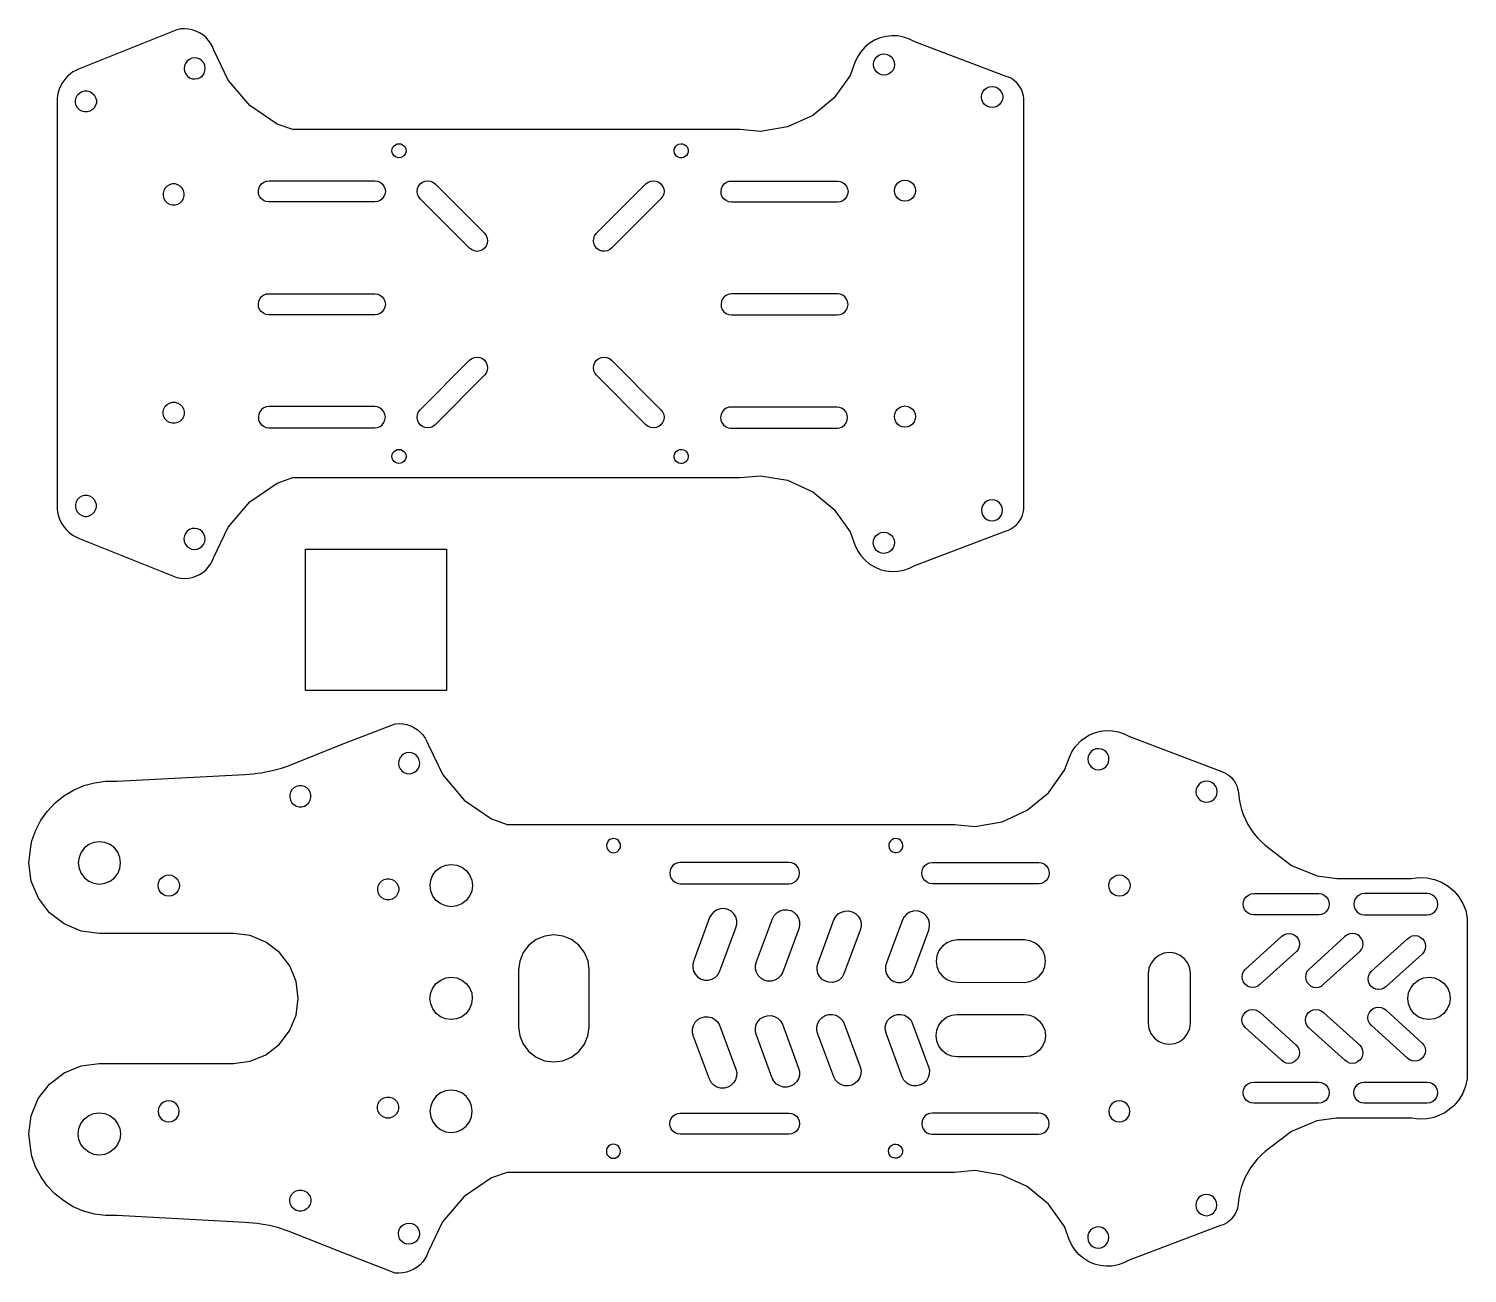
# Model space of a CAD drawing. Extents: x 2 to 206, y 114 to 291.
import ezdxf

# ---------------------------------------------------------------- set-up
doc = ezdxf.new("R2010")
doc.units = 0
doc.layers.add('Layer_1', color=7, linetype='CONTINUOUS')

msp = doc.modelspace()

# ---------------------------------------------------------------- linework, layer by layer
at = {"layer": 'Layer_1', "color": 7}
for points in [[(6.728598, 221.318279), (6.922784, 220.829046), (7.168684, 220.363662), (7.463421, 219.927572), (7.803544, 219.525857), (8.185073, 219.16323), (8.603541, 218.843952), (9.054052, 218.571777), (9.531332, 218.349837), (23.454914, 212.77005), (23.995653, 212.67099), (24.544521, 212.640115), (25.092964, 212.677848), (25.632425, 212.783653), (26.154495, 212.955865), (26.651039, 213.191774), (27.114311, 213.487741), (27.53709, 213.839107), (27.912784, 214.240456), (28.235537, 214.685464), (28.500321, 215.167245), (28.702999, 215.678237), (30.730026, 219.917497), (33.785183, 223.487664), (37.660264, 226.145436), (39.875728, 226.927586), (103.277594, 226.927586), (106.153356, 227.201483), (110.014769, 226.551215), (113.5763, 224.923667), (116.595243, 222.429811), (118.865859, 219.239543), (119.549624, 217.404929), (119.907039, 216.626475), (120.374839, 215.908925), (120.942899, 215.267801), (121.598913, 214.717016), (122.328666, 214.268452), (123.116354, 213.931902), (123.944913, 213.714591), (124.796392, 213.62126), (125.652358, 213.653941), (126.494246, 213.811873), (127.303838, 214.091696), (128.063583, 214.487315), (141.008887, 219.384238), (141.341238, 219.505593), (141.659887, 219.659348), (141.961723, 219.84395), (142.24372, 220.05762), (142.503133, 220.298243), (142.737372, 220.563391), (142.944144, 220.850495), (143.121388, 221.156706), (143.267357, 221.479004), (143.380621, 221.814199), (143.460058, 222.15899), (143.504875, 222.509934), (143.504875, 280.651956), (143.460058, 281.002916), (143.380621, 281.347696), (143.267357, 281.682886), (143.121388, 282.005183), (142.944144, 282.311397), (142.737372, 282.598505), (142.503133, 282.863672), (142.24372, 283.104272), (141.961723, 283.317943), (141.659887, 283.502559), (141.341238, 283.656305), (141.008887, 283.777666), (128.063583, 288.674594), (127.303838, 289.070207), (126.494246, 289.350025), (125.652358, 289.507976), (124.796392, 289.540638), (123.944913, 289.447307), (123.116354, 289.230005), (122.328666, 288.893435), (121.598913, 288.444896), (120.942899, 287.8941), (120.374839, 287.25297), (119.907042, 286.535412), (119.549627, 285.756961), (118.865859, 283.922344), (116.595243, 280.732096), (113.5763, 278.238231), (110.014769, 276.610698), (106.153356, 275.960418), (103.277594, 276.234323), (39.875728, 276.234323), (37.660264, 277.01646), (33.785183, 279.674242), (30.730026, 283.24441), (28.702999, 287.483661), (28.500321, 287.99467), (28.235537, 288.476443), (27.912784, 288.921459), (27.53709, 289.322788), (27.114311, 289.674166), (26.651039, 289.970127), (26.154495, 290.206042), (25.632425, 290.378245), (25.092964, 290.484042), (24.544523, 290.521792), (23.995655, 290.4909), (23.454914, 290.391849), (9.531332, 284.812075), (9.120205, 284.624584), (8.728368, 284.399545), (8.359241, 284.138919), (8.016044, 283.84499), (7.701774, 283.520319), (7.419171, 283.167736), (7.170704, 282.790317), (6.958539, 282.391359), (6.784529, 281.974353), (6.650191, 281.542917), (6.556699, 281.100833), (6.504869, 280.651956), (6.504867, 223.396309), (6.475873, 222.870755), (6.503824, 222.345144), (6.588396, 221.825629), (6.728598, 221.318279)], [(24.950904, 283.818356), (25.267835, 283.588384), (25.633491, 283.448278), (26.022949, 283.407573), (26.409669, 283.469066), (26.767297, 283.628553), (27.071464, 283.875156), (27.301437, 284.192089), (27.441547, 284.557744), (27.482246, 284.947202), (27.420757, 285.333929), (27.261272, 285.691555), (27.014661, 285.995717), (26.697731, 286.225697), (26.332077, 286.365804), (25.942617, 286.4065), (25.555896, 286.345012), (25.198268, 286.185529), (24.894102, 285.938917), (24.664129, 285.621985), (24.524019, 285.256329), (24.483322, 284.866871), (24.544809, 284.480153), (24.704294, 284.122527), (24.950904, 283.818356)], [(124.960662, 284.671246), (124.714246, 284.366917), (124.397468, 284.136739), (124.031906, 283.996387), (123.64247, 283.955443), (123.255713, 284.016682), (122.897979, 284.175931), (122.59365, 284.422345), (122.36347, 284.739126), (122.223126, 285.104688), (122.182173, 285.494121), (122.243415, 285.880878), (122.402662, 286.238615), (122.649076, 286.542943), (122.965865, 286.773121), (123.331427, 286.913464), (123.720854, 286.954418), (124.107617, 286.893178), (124.465345, 286.733929), (124.769674, 286.487515), (124.999854, 286.170726), (125.140204, 285.805164), (125.181151, 285.415737), (125.119909, 285.028974), (124.960662, 284.671246)], [(10.361431, 278.743321), (9.983018, 278.844015), (9.64356, 279.039214), (9.36619, 279.315611), (9.169809, 279.654384), (9.067801, 280.032444), (9.067124, 280.424024), (9.167808, 280.802433), (9.363005, 281.141896), (9.63941, 281.419264), (9.978184, 281.615643), (10.356244, 281.717655), (10.747821, 281.718276), (11.126233, 281.617648), (11.465691, 281.422452), (11.743062, 281.146046), (11.939442, 280.807271), (12.041454, 280.42921), (12.042131, 280.037638), (11.941443, 279.659221), (11.746246, 279.319767), (11.469842, 279.042393), (11.131067, 278.846011), (10.753009, 278.743946), (10.361431, 278.743321)], [(140.455023, 280.469115), (140.305242, 280.107518), (140.066976, 279.797003), (139.756461, 279.558745), (139.394873, 279.408964), (139.006826, 279.357876), (138.618781, 279.408964), (138.257178, 279.558745), (137.946661, 279.797003), (137.708394, 280.107518), (137.558616, 280.469115), (137.507528, 280.857159), (137.558616, 281.245206), (137.708394, 281.606809), (137.946661, 281.917318), (138.257178, 282.155584), (138.618781, 282.305363), (139.006826, 282.35645), (139.394873, 282.305363), (139.756461, 282.155584), (140.066976, 281.917318), (140.305242, 281.606809), (140.455023, 281.245206), (140.506109, 280.857159), (140.455023, 280.469115)], [(54.071636, 272.734326), (53.971735, 272.975505), (53.937662, 273.234325), (53.971735, 273.493143), (54.071636, 273.734327), (54.230555, 273.94143), (54.437661, 274.10035), (54.678842, 274.200248), (54.937663, 274.234326), (55.196483, 274.200248), (55.437662, 274.10035), (55.644765, 273.94143), (55.803687, 273.734327), (55.903585, 273.493143), (55.937664, 273.234325), (55.903585, 272.975505), (55.803687, 272.734326), (55.644765, 272.527218), (55.437662, 272.368298), (55.196483, 272.2684), (54.937663, 272.234325), (54.678842, 272.2684), (54.437661, 272.368298), (54.230555, 272.527218), (54.071636, 272.734326)], [(94.037596, 273.670083), (94.181052, 273.888189), (94.376059, 274.061734), (94.60935, 274.178896), (94.865004, 274.231682), (95.125616, 274.216502), (95.373419, 274.134391), (95.591528, 273.99094), (95.765075, 273.795924), (95.882231, 273.562639), (95.935018, 273.306984), (95.919835, 273.046371), (95.837725, 272.798568), (95.694271, 272.580461), (95.499256, 272.406917), (95.265971, 272.289761), (95.010311, 272.236968), (94.749705, 272.252151), (94.501902, 272.334262), (94.283792, 272.477711), (94.110248, 272.672728), (93.993092, 272.906012), (93.940303, 273.161675), (93.955486, 273.422282), (94.037596, 273.670083)], [(22.79997, 268.532995), (22.421911, 268.430989), (22.083137, 268.234607), (21.806733, 267.957236), (21.611536, 267.617777), (21.510847, 267.239362), (21.511525, 266.847784), (21.613536, 266.469731), (21.809917, 266.130957), (22.087287, 265.854551), (22.426746, 265.659352), (22.805158, 265.558666), (23.196735, 265.559231), (23.574794, 265.661299), (23.91357, 265.857681), (24.189973, 266.135052), (24.385171, 266.474509), (24.485856, 266.852921), (24.485179, 267.244498), (24.38317, 267.622558), (24.18679, 267.961329), (23.909418, 268.237734), (23.56996, 268.43293), (23.191548, 268.53356), (22.79997, 268.532995)], [(51.893095, 268.93811), (52.254867, 268.788259), (52.565526, 268.549883), (52.803905, 268.239222), (52.953756, 267.877452), (53.004867, 267.489222), (52.953756, 267.100991), (52.803905, 266.739222), (52.565526, 266.42856), (52.254867, 266.190184), (51.893095, 266.040335), (51.504867, 265.98929), (36.469597, 265.989572), (36.082678, 266.049798), (35.72453, 266.208113), (35.419563, 266.453729), (35.188553, 266.769911), (35.047253, 267.135103), (35.005284, 267.524426), (35.06551, 267.911347), (35.223825, 268.269496), (35.469443, 268.574465), (35.78562, 268.805471), (36.150815, 268.946774), (36.540135, 268.988741), (51.504867, 268.98908), (51.893095, 268.93811)], [(59.393097, 268.93811), (59.754866, 268.788259), (60.065528, 268.549883), (67.065528, 261.54988), (67.303904, 261.239219), (67.453756, 260.877446), (67.504866, 260.489219), (67.453756, 260.100988), (67.303904, 259.739219), (67.065528, 259.428557), (66.754866, 259.190181), (66.393094, 259.040332), (66.004866, 258.989219), (65.616641, 259.040332), (65.254866, 259.190181), (64.944207, 259.428557), (57.944207, 266.42856), (57.705828, 266.739222), (57.555979, 267.100991), (57.504866, 267.489222), (57.555979, 267.877452), (57.705828, 268.239222), (57.944207, 268.549883), (58.254866, 268.788259), (58.616641, 268.93811), (59.004866, 268.989221), (59.393097, 268.93811)], [(82.537955, 260.802539), (82.669036, 261.171528), (82.891142, 261.494017), (89.944205, 268.549883), (90.254867, 268.788259), (90.616636, 268.93811), (91.004867, 268.989221), (91.393095, 268.93811), (91.754867, 268.788259), (92.065526, 268.549883), (92.303908, 268.239222), (92.453756, 267.877452), (92.504867, 267.489222), (92.453756, 267.100991), (92.303908, 266.739222), (92.065526, 266.42856), (85.118589, 259.48442), (84.820577, 259.230406), (84.466978, 259.062173), (84.081885, 258.991197), (83.691549, 259.022307), (83.322561, 259.153385), (83.000068, 259.375494), (82.746054, 259.673506), (82.577827, 260.027105), (82.506848, 260.4122), (82.537955, 260.802539)], [(102.043899, 265.954373), (101.656981, 266.014605), (101.298835, 266.172917), (100.993866, 266.418535), (100.762853, 266.734715), (100.62155, 267.099907), (100.57958, 267.489222), (100.639807, 267.876148), (100.798125, 268.2343), (101.043746, 268.539269), (101.359922, 268.770276), (101.725118, 268.911578), (102.11444, 268.953551), (117.079169, 268.953889), (117.467397, 268.902845), (117.829169, 268.75299), (118.139831, 268.514614), (118.37821, 268.203952), (118.528059, 267.842183), (118.579169, 267.453947), (118.528059, 267.065716), (118.37821, 266.703941), (118.139831, 266.393285), (117.829169, 266.154903), (117.467397, 266.005055), (117.079169, 265.954009), (102.043899, 265.954373)], [(127.947905, 266.830952), (127.709532, 266.520291), (127.39887, 266.281915), (127.037101, 266.132063), (126.64887, 266.080953), (126.260643, 266.132063), (125.89887, 266.281915), (125.588209, 266.520291), (125.34983, 266.830952), (125.199981, 267.192725), (125.148871, 267.580952), (125.199981, 267.969183), (125.34983, 268.330952), (125.588209, 268.641614), (125.89887, 268.879989), (126.260643, 269.029838), (126.64887, 269.080951), (127.037101, 269.029838), (127.39887, 268.879989), (127.709532, 268.641614), (127.947905, 268.330952), (128.097754, 267.969183), (128.14887, 267.580952), (128.097754, 267.192725), (127.947905, 266.830952)], [(51.893095, 252.938112), (52.254867, 252.78826), (52.565526, 252.549881), (52.803905, 252.239223), (52.953756, 251.87745), (53.004867, 251.489223), (52.953756, 251.100992), (52.803905, 250.73922), (52.565526, 250.428561), (52.254867, 250.190185), (51.893095, 250.040333), (51.504867, 249.989291), (36.469597, 249.989573), (36.082678, 250.049799), (35.72453, 250.208112), (35.419563, 250.45373), (35.188553, 250.769912), (35.047253, 251.135101), (35.005284, 251.524427), (35.06551, 251.911348), (35.223825, 252.269494), (35.469443, 252.574463), (35.78562, 252.80547), (36.150815, 252.946776), (36.540135, 252.98874), (51.504867, 252.989022), (51.893095, 252.938112)], [(117.467397, 250.025096), (117.829169, 250.17495), (118.139831, 250.413332), (118.37821, 250.723988), (118.528059, 251.085761), (118.579169, 251.47398), (118.528059, 251.862216), (118.37821, 252.223983), (118.139831, 252.534644), (117.829169, 252.77302), (117.467397, 252.922872), (117.079169, 252.973915), (102.11444, 252.973632), (101.725118, 252.931663), (101.359922, 252.79036), (101.043746, 252.559358), (100.798125, 252.254392), (100.639807, 251.896241), (100.57958, 251.509317), (100.62155, 251.119991), (100.762853, 250.754799), (100.993866, 250.438619), (101.298835, 250.193001), (101.656981, 250.034689), (102.043899, 249.974463), (117.079169, 249.97418), (117.467397, 250.025096)], [(67.453756, 242.100993), (67.303904, 241.739221), (67.065528, 241.428562), (60.065528, 234.428212), (59.754866, 234.189833), (59.393097, 234.039984), (59.004866, 233.988871), (58.616641, 234.039984), (58.254866, 234.189833), (57.944207, 234.428212), (57.705828, 234.738871), (57.555979, 235.100643), (57.504866, 235.488871), (57.555979, 235.877099), (57.705828, 236.238871), (57.944207, 236.549532), (64.944207, 243.549883), (65.254866, 243.788259), (65.616641, 243.93811), (66.004866, 243.989221), (66.393094, 243.93811), (66.754866, 243.788259), (67.065528, 243.549883), (67.303904, 243.239221), (67.453756, 242.877451), (67.504866, 242.489221), (67.453756, 242.100993)], [(83.254867, 243.788259), (83.616636, 243.93811), (84.004867, 243.989221), (84.393095, 243.93811), (84.754867, 243.788259), (85.065529, 243.549883), (92.065526, 236.549532), (92.303908, 236.238871), (92.453756, 235.877099), (92.504867, 235.488871), (92.453756, 235.100643), (92.303908, 234.738871), (92.065526, 234.428212), (91.754867, 234.189833), (91.393095, 234.039984), (91.004867, 233.988871), (90.616636, 234.039984), (90.254867, 234.189833), (89.944205, 234.428212), (82.944205, 241.428562), (82.705832, 241.739221), (82.555975, 242.100993), (82.504867, 242.489221), (82.555975, 242.877451), (82.705832, 243.239221), (82.944205, 243.549883), (83.254867, 243.788259)], [(23.574796, 237.500551), (23.913572, 237.304169), (24.189975, 237.026796), (24.385173, 236.687342), (24.48586, 236.308927), (24.485183, 235.917349), (24.383171, 235.539293), (24.18679, 235.200516), (23.90942, 234.924113), (23.569961, 234.728914), (23.191549, 234.628288), (22.799971, 234.628852), (22.421913, 234.730861), (22.083138, 234.92724), (21.806734, 235.204611), (21.611537, 235.544071), (21.510849, 235.922483), (21.511526, 236.31406), (21.61354, 236.692114), (21.809921, 237.030888), (22.087291, 237.307296), (22.42675, 237.502492), (22.805162, 237.603181), (23.19674, 237.602616), (23.574796, 237.500551)], [(51.893095, 234.039984), (52.254867, 234.189833), (52.565526, 234.428212), (52.803905, 234.738871), (52.953756, 235.100643), (53.004867, 235.488871), (52.953756, 235.877099), (52.803905, 236.238871), (52.565526, 236.549532), (52.254867, 236.787911), (51.893095, 236.93776), (51.504867, 236.988806), (36.540135, 236.988523), (36.150815, 236.946554), (35.78562, 236.805254), (35.469443, 236.574247), (35.223825, 236.269277), (35.06551, 235.911129), (35.005284, 235.524208), (35.047253, 235.134888), (35.188553, 234.76969), (35.419563, 234.45351), (35.72453, 234.207895), (36.082678, 234.04958), (36.469597, 233.989354), (51.504867, 233.989071), (51.893095, 234.039984)], [(117.407171, 233.987076), (117.768943, 234.136928), (118.079605, 234.375307), (118.317984, 234.685966), (118.467832, 235.047738), (118.518943, 235.435965), (118.467832, 235.824196), (118.317984, 236.185965), (118.079605, 236.496627), (117.768943, 236.735003), (117.407171, 236.884855), (117.018943, 236.9359), (102.054214, 236.935618), (101.664891, 236.893649), (101.299696, 236.752346), (100.983519, 236.521338), (100.737899, 236.216369), (100.57958, 235.858221), (100.519363, 235.471302), (100.561323, 235.08198), (100.702626, 234.716784), (100.933637, 234.400605), (101.238609, 234.154987), (101.596754, 233.996672), (101.983673, 233.936448), (117.018943, 233.936166), (117.407171, 233.987076)], [(128.14887, 235.580954), (128.097754, 235.192724), (127.947905, 234.830954), (127.709532, 234.520295), (127.39887, 234.281916), (127.037101, 234.132065), (126.64887, 234.080954), (126.260643, 234.132065), (125.89887, 234.281916), (125.588209, 234.520295), (125.34983, 234.830954), (125.199981, 235.192724), (125.148871, 235.580954), (125.199981, 235.969182), (125.34983, 236.330954), (125.588209, 236.641613), (125.89887, 236.879992), (126.260643, 237.029841), (126.64887, 237.080954), (127.037101, 237.029841), (127.39887, 236.879992), (127.709532, 236.641613), (127.947905, 236.330954), (128.097754, 235.969182), (128.14887, 235.580954)], [(54.678842, 228.961655), (54.437661, 229.061556), (54.230555, 229.220473), (54.071636, 229.427581), (53.971735, 229.668763), (53.937662, 229.92758), (53.971735, 230.186401), (54.071636, 230.427582), (54.230555, 230.634688), (54.437661, 230.793607), (54.678842, 230.893506), (54.937663, 230.927581), (55.196483, 230.893506), (55.437662, 230.793607), (55.644765, 230.634688), (55.803687, 230.427582), (55.903585, 230.186401), (55.937664, 229.92758), (55.903585, 229.668763), (55.803687, 229.427581), (55.644765, 229.220473), (55.437662, 229.061556), (55.196483, 228.961655), (54.937663, 228.927582), (54.678842, 228.961655)], [(93.940305, 230.000236), (93.993095, 230.255895), (94.110251, 230.489183), (94.283795, 230.684196), (94.501905, 230.827646), (94.749707, 230.909759), (95.010314, 230.924942), (95.265974, 230.872153), (95.499259, 230.754994), (95.694274, 230.58145), (95.837728, 230.36334), (95.919838, 230.11554), (95.935021, 229.854931), (95.882234, 229.599271), (95.765078, 229.365983), (95.591531, 229.170971), (95.373421, 229.02752), (95.125619, 228.94541), (94.865007, 228.930227), (94.609353, 228.983016), (94.376062, 229.100175), (94.181055, 229.273719), (94.037599, 229.491826), (93.955486, 229.739629), (93.940305, 230.000236)], [(11.12623, 221.544257), (11.465688, 221.739442), (11.743059, 222.01585), (11.939439, 222.35463), (12.04145, 222.732694), (12.042127, 223.124278), (11.941439, 223.502681), (11.746242, 223.842138), (11.469839, 224.119506), (11.131063, 224.315933), (10.753004, 224.418295), (10.361427, 224.418577), (9.983014, 224.317937), (9.643556, 224.122752), (9.366186, 223.846287), (9.169805, 223.507451), (9.067794, 223.129414), (9.067117, 222.737887), (9.167805, 222.359456), (9.363002, 222.019942), (9.639406, 221.742574), (9.978181, 221.546204), (10.356241, 221.444209), (10.747819, 221.443927), (11.12623, 221.544257)], [(137.539617, 221.904626), (137.689398, 221.543015), (137.927664, 221.232514), (138.238179, 220.994262), (138.599782, 220.844458), (138.987829, 220.793376), (139.375859, 220.844458), (139.737462, 220.994262), (140.04798, 221.232514), (140.286246, 221.543015), (140.436027, 221.904626), (140.487112, 222.292682), (140.436027, 222.680709), (140.286246, 223.04232), (140.04798, 223.352821), (139.737462, 223.591102), (139.375859, 223.740877), (138.987829, 223.791959), (138.599782, 223.740877), (138.238179, 223.591102), (137.927664, 223.352821), (137.689398, 223.04232), (137.539617, 222.680709), (137.488532, 222.292682), (137.539617, 221.904626)], [(24.875103, 217.210904), (25.179268, 216.964298), (25.536897, 216.804814), (25.923618, 216.743318), (26.313076, 216.784014), (26.678729, 216.924138), (26.995662, 217.154121), (27.242273, 217.458272), (27.401756, 217.815904), (27.463245, 218.202633), (27.422548, 218.592071), (27.282438, 218.957746), (27.052463, 219.274682), (26.748298, 219.521288), (26.390668, 219.680772), (26.003948, 219.74224), (25.61449, 219.701543), (25.248836, 219.561448), (24.931903, 219.331465), (24.685293, 219.027314), (24.52581, 218.669682), (24.464321, 218.282953), (24.505018, 217.893486), (24.645128, 217.527839), (24.875103, 217.210904)], [(122.344476, 218.410715), (122.574654, 218.727481), (122.878977, 218.97389), (123.236711, 219.133148), (123.623476, 219.19439), (124.012904, 219.153439), (124.378466, 219.01309), (124.695252, 218.78291), (124.941666, 218.47859), (125.100915, 218.120845), (125.162158, 217.734087), (125.121202, 217.344649), (124.980858, 216.979086), (124.75068, 216.66232), (124.446352, 216.415912), (124.088615, 216.256654), (123.701861, 216.195412), (123.312425, 216.236362), (122.946863, 216.376711), (122.630082, 216.606892), (122.383669, 216.911212), (122.224413, 217.268957), (122.16318, 217.655714), (122.204124, 218.045153), (122.344476, 218.410715)], [(41.671181, 216.780408), (61.671181, 216.780408), (61.671181, 196.780408), (41.671181, 196.780408), (41.671181, 216.780408)], [(56.797474, 185.039515), (57.155103, 185.198999), (57.459268, 185.445613), (57.689239, 185.762537), (57.829349, 186.12819), (57.870048, 186.517657), (57.80856, 186.904375), (57.649076, 187.262004), (57.402465, 187.566172), (57.085532, 187.796146), (56.719879, 187.936252), (56.330421, 187.976946), (55.943698, 187.915461), (55.586071, 187.755977), (55.281906, 187.509363), (55.051929, 187.192439), (54.911823, 186.826778), (54.871123, 186.437319), (54.932614, 186.050601), (55.092098, 185.692972), (55.338706, 185.388804), (55.655639, 185.15883), (56.021295, 185.018724), (56.41075, 184.978022), (56.797474, 185.039515)], [(154.030282, 185.525888), (154.419701, 185.566836), (154.785272, 185.707185), (155.102058, 185.937365), (155.348472, 186.241694), (155.507716, 186.599422), (155.568966, 186.986185), (155.528007, 187.375612), (155.387658, 187.741183), (155.157478, 188.057963), (154.853158, 188.304377), (154.495415, 188.463624), (154.108667, 188.524866), (153.719231, 188.483913), (153.353663, 188.34357), (153.036891, 188.113389), (152.790474, 187.80906), (152.631222, 187.451335), (152.569988, 187.064569), (152.610927, 186.675142), (152.751276, 186.309571), (152.981457, 185.992791), (153.285777, 185.746377), (153.643519, 185.587131), (154.030282, 185.525888)], [(168.334464, 183.487764), (168.096198, 183.177255), (167.946434, 182.815652), (167.895332, 182.427608), (167.946434, 182.039569), (168.096198, 181.677966), (168.334464, 181.367448), (168.644982, 181.129191), (169.006585, 180.97941), (169.394632, 180.928325), (169.782676, 180.97941), (170.144265, 181.129191), (170.45478, 181.367448), (170.693046, 181.677966), (170.842827, 182.039569), (170.893912, 182.427608), (170.842827, 182.815652), (170.693046, 183.177255), (170.45478, 183.487764), (170.144265, 183.72603), (169.782676, 183.875811), (169.394632, 183.926896), (169.006585, 183.875811), (168.644982, 183.72603), (168.334464, 183.487764)], [(40.763055, 183.276027), (40.384995, 183.17402), (40.046216, 182.977642), (39.769813, 182.700265), (39.57462, 182.360811), (39.473993, 181.982394), (39.474558, 181.590822), (39.576556, 181.212762), (39.772932, 180.873988), (40.050302, 180.597583), (40.389762, 180.402384), (40.768174, 180.301698), (41.159755, 180.302319), (41.537814, 180.404389), (41.876596, 180.60077), (42.153002, 180.878136), (42.348195, 181.217598), (42.448872, 181.59601), (42.448308, 181.987588), (42.346242, 182.365647), (42.149861, 182.704424), (41.872496, 182.980821), (41.533036, 183.17602), (41.154627, 183.276651), (40.763055, 183.276027)], [(9.482966, 172.348394), (9.585188, 171.571935), (9.884889, 170.848394), (10.361645, 170.227073), (10.982966, 169.750318), (11.706509, 169.450618), (12.482966, 169.348394), (13.259422, 169.450618), (13.982966, 169.750318), (14.604285, 170.227073), (15.081042, 170.848394), (15.380743, 171.571935), (15.482966, 172.348394), (15.380743, 173.124849), (15.081042, 173.848394), (14.604285, 174.469714), (13.982966, 174.946469), (13.259422, 175.246172), (12.482966, 175.348393), (11.706509, 175.246172), (10.982966, 174.946469), (10.361645, 174.469714), (9.884889, 173.848394), (9.585188, 173.124849), (9.482966, 172.348394)], [(85.603286, 175.758623), (85.344469, 175.792696), (85.085648, 175.758623), (84.844467, 175.658725), (84.637361, 175.499803), (84.478439, 175.292697), (84.37854, 175.051515), (84.344468, 174.792695), (84.37854, 174.533877), (84.478439, 174.292696), (84.637361, 174.085587), (84.844467, 173.926673), (85.085648, 173.826772), (85.344469, 173.792697), (85.603286, 173.826772), (85.844468, 173.926673), (86.051574, 174.085587), (86.210487, 174.292696), (86.310394, 174.533877), (86.344467, 174.792695), (86.310394, 175.051515), (86.210487, 175.292697), (86.051574, 175.499803), (85.844468, 175.658725), (85.603286, 175.758623)], [(126.289032, 175.121013), (126.171875, 175.354295), (125.998329, 175.54931), (125.780222, 175.692764), (125.532425, 175.774871), (125.271812, 175.790051), (125.016153, 175.737265), (124.782868, 175.620108), (124.587852, 175.446562), (124.444405, 175.228452), (124.362292, 174.980655), (124.347108, 174.720042), (124.399895, 174.464383), (124.51706, 174.231095), (124.690607, 174.036085), (124.908708, 173.892635), (125.15651, 173.810519), (125.417123, 173.795336), (125.672782, 173.848127), (125.906067, 173.965286), (126.101083, 174.138833), (126.244531, 174.35694), (126.326646, 174.604742), (126.34183, 174.865349), (126.289032, 175.121013)], [(64.465787, 171.260644), (64.942542, 170.639326), (65.242245, 169.915782), (65.344466, 169.139327), (65.242245, 168.362868), (64.942542, 167.639327), (64.465787, 167.018003), (63.844466, 166.541251), (63.120922, 166.241548), (62.344467, 166.139327), (61.568008, 166.241548), (60.844467, 166.541251), (60.223143, 167.018003), (59.746388, 167.639327), (59.446691, 168.362868), (59.344467, 169.139327), (59.446691, 169.915782), (59.746388, 170.639326), (60.223143, 171.260644), (60.844467, 171.737402), (61.568008, 172.037103), (62.344467, 172.139326), (63.120922, 172.037103), (63.844466, 171.737402), (64.465787, 171.260644)], [(93.377831, 170.505717), (93.52768, 170.143945), (93.766059, 169.833289), (94.076721, 169.594907), (94.438493, 169.445058), (94.82672, 169.393945), (110.213197, 169.393945), (110.601424, 169.445058), (110.963196, 169.594907), (111.27385, 169.833289), (111.512229, 170.143945), (111.66208, 170.505717), (111.713196, 170.893947), (111.66208, 171.282175), (111.512229, 171.643947), (111.27385, 171.954606), (110.963196, 172.192985), (110.601424, 172.342837), (110.213197, 172.393944), (94.82672, 172.393944), (94.438493, 172.342837), (94.076721, 172.192985), (93.766059, 171.954606), (93.52768, 171.643947), (93.377831, 171.282175), (93.326721, 170.893947), (93.377831, 170.505717)], [(130.15159, 169.445058), (129.789818, 169.594907), (129.479156, 169.833289), (129.240777, 170.143945), (129.090928, 170.505717), (129.039818, 170.893947), (129.090928, 171.282175), (129.240777, 171.643947), (129.479156, 171.954606), (129.789818, 172.192985), (130.15159, 172.342837), (130.539818, 172.393944), (145.609262, 172.393944), (145.99749, 172.342837), (146.359262, 172.192985), (146.669929, 171.954606), (146.908303, 171.643947), (147.05816, 171.282175), (147.109262, 170.893947), (147.05816, 170.505717), (146.908303, 170.143945), (146.669929, 169.833289), (146.359262, 169.594907), (145.99749, 169.445058), (145.609262, 169.393945), (130.539818, 169.393945), (130.15159, 169.445058)], [(23.60843, 168.389327), (23.370052, 168.078665), (23.059392, 167.840289), (22.697621, 167.690434), (22.309392, 167.639327), (21.921163, 167.690434), (21.559392, 167.840289), (21.248733, 168.078665), (21.010354, 168.389327), (20.860503, 168.751096), (20.809392, 169.139327), (20.860503, 169.527552), (21.010354, 169.889327), (21.248733, 170.199983), (21.559392, 170.438364), (21.921163, 170.588213), (22.309392, 170.639326), (22.697621, 170.588213), (23.059392, 170.438364), (23.370052, 170.199983), (23.60843, 169.889327), (23.758281, 169.527552), (23.809392, 169.139327), (23.758281, 168.751096), (23.60843, 168.389327)], [(51.917662, 168.797742), (52.018365, 169.176151), (52.21355, 169.515611), (52.489941, 169.792979), (52.828712, 169.989357), (53.206771, 170.091369), (53.598352, 170.09199), (53.976761, 169.991364), (54.316218, 169.796168), (54.593589, 169.519762), (54.78997, 169.180988), (54.892039, 168.802929), (54.892603, 168.411349), (54.791918, 168.032934), (54.596719, 167.693477), (54.320313, 167.416109), (53.981539, 167.21973), (53.603483, 167.117662), (53.211905, 167.117097), (52.83349, 167.217786), (52.494031, 167.412985), (52.216663, 167.689387), (52.020281, 168.028161), (51.918215, 168.406221), (51.917662, 168.797742)], [(158.555673, 169.139327), (158.504554, 168.751096), (158.354714, 168.389327), (158.116341, 168.078665), (157.80567, 167.840289), (157.443901, 167.690434), (157.055673, 167.639327), (156.667443, 167.690434), (156.305671, 167.840289), (155.995017, 168.078665), (155.75663, 168.389327), (155.60679, 168.751096), (155.555671, 169.139327), (155.60679, 169.527552), (155.75663, 169.889327), (155.995017, 170.199983), (156.305671, 170.438364), (156.667443, 170.588213), (157.055673, 170.639326), (157.443901, 170.588213), (157.80567, 170.438364), (158.116341, 170.199983), (158.354714, 169.889327), (158.504554, 169.527552), (158.555673, 169.139327)], [(176.095375, 167.996852), (185.294273, 167.996852), (185.682503, 167.945741), (186.044273, 167.79589), (186.354943, 167.557513), (186.593316, 167.246852), (186.743171, 166.885079), (186.794273, 166.496852), (186.743171, 166.108627), (186.593316, 165.746852), (186.354943, 165.436193), (186.044273, 165.197814), (185.682503, 165.047965), (185.294273, 164.996852), (176.095375, 164.996852), (175.707147, 165.047965), (175.345375, 165.197814), (175.034708, 165.436193), (174.796334, 165.746852), (174.646491, 166.108627), (174.595375, 166.496852), (174.646491, 166.885079), (174.796334, 167.246852), (175.034708, 167.557513), (175.345375, 167.79589), (175.707147, 167.945741), (176.095375, 167.996852)], [(201.421486, 165.197814), (201.73214, 165.436193), (201.970513, 165.746852), (202.12037, 166.108627), (202.171486, 166.496852), (202.12037, 166.885079), (201.970513, 167.246852), (201.73214, 167.557513), (201.421486, 167.79589), (201.059714, 167.945741), (200.671487, 167.996852), (191.767723, 167.996852), (191.379495, 167.945741), (191.017723, 167.79589), (190.707069, 167.557513), (190.468682, 167.246852), (190.318842, 166.885079), (190.267723, 166.496852), (190.318842, 166.108627), (190.468682, 165.746852), (190.707069, 165.436193), (191.017723, 165.197814), (191.379495, 165.047965), (191.767723, 164.996852), (200.671487, 164.996852), (201.059714, 165.047965), (201.421486, 165.197814)], [(96.563138, 157.495428), (96.689418, 156.988825), (96.942512, 156.532166), (97.305168, 156.156579), (97.75269, 155.887653), (98.254566, 155.743717), (98.776593, 155.734573), (99.283193, 155.860856), (99.739842, 156.113955), (100.115444, 156.476617), (100.384365, 156.924136), (102.69531, 163.153605), (102.817608, 163.661184), (102.804372, 164.183118), (102.656488, 164.683845), (102.38405, 165.129234), (102.005624, 165.488935), (101.54699, 165.738436), (101.039416, 165.860729), (100.517472, 165.847492), (100.016748, 165.699616), (99.571359, 165.427179), (99.211655, 165.048747), (98.962159, 164.590113), (96.716212, 158.51933), (96.572279, 158.017457), (96.563138, 157.495428)], [(107.161674, 155.59614), (106.659804, 155.740079), (106.212287, 156.009005), (105.849618, 156.384595), (105.596521, 156.841251), (105.470238, 157.347854), (105.479382, 157.86988), (105.623315, 158.371753), (107.869262, 164.442536), (108.118761, 164.90117), (108.478461, 165.279596), (108.92385, 165.552034), (109.424575, 165.699915), (109.946511, 165.713152), (110.454093, 165.590859), (110.912721, 165.341358), (111.291153, 164.981657), (111.56359, 164.536271), (111.711472, 164.035544), (111.724708, 163.513608), (111.602419, 163.006025), (109.291473, 156.776562), (109.022546, 156.329043), (108.646956, 155.966381), (108.190301, 155.713282), (107.683701, 155.586996), (107.161674, 155.59614)], [(119.172798, 165.419401), (119.631432, 165.169902), (120.009858, 164.810199), (120.282296, 164.36481), (120.430183, 163.864085), (120.443419, 163.342149), (120.321118, 162.83457), (118.010184, 156.605104), (117.741254, 156.157587), (117.365659, 155.79492), (116.909009, 155.541823), (116.402403, 155.41554), (115.880377, 155.424684), (115.378507, 155.56862), (114.93099, 155.83755), (114.568326, 156.213137), (114.315229, 156.669792), (114.188946, 157.176398), (114.19809, 157.698422), (114.342023, 158.200292), (116.587964, 164.271078), (116.837469, 164.729712), (117.197164, 165.108141), (117.642553, 165.380578), (118.143277, 165.528454), (118.665219, 165.54169), (119.172798, 165.419401)], [(129.974611, 164.356603), (129.702171, 164.801992), (129.323739, 165.161695), (128.865114, 165.411196), (128.357529, 165.533486), (127.835595, 165.52025), (127.334871, 165.372374), (126.889482, 165.099934), (126.529778, 164.721505), (126.28028, 164.262871), (124.034333, 158.192088), (123.890399, 157.690215), (123.881255, 157.168191), (124.007539, 156.661588), (124.260636, 156.20493), (124.623305, 155.829343), (125.070825, 155.560413), (125.572692, 155.416477), (126.094719, 155.407333), (126.601319, 155.533616), (127.057977, 155.786716), (127.433564, 156.149383), (127.702491, 156.596897), (130.013436, 162.826365), (130.135726, 163.333945), (130.12249, 163.855878), (129.974611, 164.356603)], [(71.879418, 149.087043), (72.041611, 147.855069), (72.541977, 146.647085), (73.337937, 145.609763), (74.375258, 144.8138), (75.583246, 144.313437), (76.879577, 144.142772), (78.175903, 144.313437), (79.383887, 144.8138), (80.421212, 145.609763), (81.217177, 146.647085), (81.717538, 147.855069), (81.879418, 149.084672), (81.898722, 157.203683), (81.736537, 158.435651), (81.236171, 159.643641), (80.440203, 160.68096), (79.402887, 161.476923), (78.194896, 161.977289), (76.898571, 162.147954), (75.602245, 161.977289), (74.394258, 161.476923), (73.356936, 160.68096), (72.560968, 159.643641), (72.060602, 158.435651), (71.898722, 157.206054), (71.879418, 149.087043)], [(134.072593, 161.423354), (133.296135, 161.32113), (132.572594, 161.02143), (131.95127, 160.544675), (131.474509, 159.923354), (131.174812, 159.199813), (131.072594, 158.423355), (131.174812, 157.646899), (131.474509, 156.923355), (131.95127, 156.302034), (132.572594, 155.825279), (133.296135, 155.525576), (134.072593, 155.423352), (143.574014, 155.422788), (144.350458, 155.524946), (145.074014, 155.824649), (145.69532, 156.301402), (146.172081, 156.922725), (146.471778, 157.646267), (146.574013, 158.422725), (146.471778, 159.199181), (146.172081, 159.922725), (145.69532, 160.544043), (145.074014, 161.020801), (144.350458, 161.320504), (143.574014, 161.422787), (134.072593, 161.423354)], [(181.08056, 162.348394), (181.468787, 162.297281), (181.83056, 162.147432), (182.141213, 161.909056), (182.379586, 161.598394), (182.529443, 161.236625), (182.58056, 160.848394), (182.529443, 160.460166), (182.379586, 160.098394), (182.141213, 159.787732), (176.995339, 155.141587), (176.684669, 154.903208), (176.3229, 154.753359), (175.934669, 154.702246), (175.546442, 154.753359), (175.184669, 154.903208), (174.874016, 155.141587), (174.635643, 155.452246), (174.485786, 155.814021), (174.434669, 156.202246), (174.485786, 156.590476), (174.635643, 156.952246), (174.874016, 157.262908), (180.01989, 161.909056), (180.33056, 162.147432), (180.692329, 162.297281), (181.08056, 162.348394)], [(183.483911, 156.590476), (183.432809, 156.202246), (183.483911, 155.814021), (183.633768, 155.452246), (183.872138, 155.141587), (184.182808, 154.903208), (184.544578, 154.753359), (184.932808, 154.702246), (185.321039, 154.753359), (185.682808, 154.903208), (185.993462, 155.141587), (191.139335, 159.787732), (191.377723, 160.098394), (191.527566, 160.460166), (191.578682, 160.848394), (191.527566, 161.236625), (191.377723, 161.598394), (191.139335, 161.909056), (190.828682, 162.147432), (190.466912, 162.297281), (190.078682, 162.348394), (189.690451, 162.297281), (189.328682, 162.147432), (189.018029, 161.909056), (183.872138, 157.262908), (183.633768, 156.952246), (183.483911, 156.590476)], [(200.385948, 160.929302), (200.437064, 160.541074), (200.385948, 160.152846), (200.236091, 159.791074), (199.997718, 159.480412), (194.851844, 154.834264), (194.541177, 154.595888), (194.179405, 154.446039), (193.791177, 154.394926), (193.402946, 154.446039), (193.041177, 154.595888), (192.730521, 154.834264), (192.49215, 155.144926), (192.342293, 155.506698), (192.291177, 155.894926), (192.342293, 156.283156), (192.49215, 156.644926), (192.730521, 156.955587), (197.876397, 161.601733), (198.187065, 161.840112), (198.548837, 161.98996), (198.937065, 162.041074), (199.325295, 161.98996), (199.687064, 161.840112), (199.997718, 161.601733), (200.236091, 161.291074), (200.385948, 160.929302)], [(161.220116, 148.874944), (161.519817, 148.1514), (161.996577, 147.530082), (162.617901, 147.053324), (163.341442, 146.753621), (164.117901, 146.6514), (164.894359, 146.753621), (165.6179, 147.053324), (166.239221, 147.530082), (166.715965, 148.1514), (167.015682, 148.874944), (167.1179, 149.6514), (167.136894, 156.639326), (167.034676, 157.415782), (166.734978, 158.139326), (166.258218, 158.760644), (165.636894, 159.237402), (164.913352, 159.537105), (164.136894, 159.639326), (163.360436, 159.537105), (162.636894, 159.237402), (162.015571, 158.760644), (161.538827, 158.139326), (161.239113, 157.415782), (161.136895, 156.639326), (161.117901, 149.6514), (161.220116, 148.874944)], [(61.549006, 150.253622), (60.825468, 150.553325), (60.204144, 151.030081), (59.727392, 151.651398), (59.427689, 152.374946), (59.325465, 153.151401), (59.446691, 153.91578), (59.746388, 154.639327), (60.223143, 155.260645), (60.844467, 155.737403), (61.568008, 156.037104), (62.344467, 156.139327), (63.120922, 156.037104), (63.844466, 155.737403), (64.465787, 155.260645), (64.942542, 154.639327), (65.242245, 153.91578), (65.325467, 153.151401), (65.223243, 152.374946), (64.923543, 151.651398), (64.446785, 151.030081), (63.825467, 150.553325), (63.10192, 150.253622), (62.325467, 150.151399), (61.549006, 150.253622)], [(200.136086, 150.253622), (199.412544, 150.553325), (198.791221, 151.030081), (198.31446, 151.651398), (198.014762, 152.374946), (197.912544, 153.151401), (198.033761, 153.91578), (198.333459, 154.639327), (198.81022, 155.260645), (199.43154, 155.737403), (200.155082, 156.037104), (200.931543, 156.139327), (201.708001, 156.037104), (202.431543, 155.737403), (203.052864, 155.260645), (203.52961, 154.639327), (203.829322, 153.91578), (203.912544, 153.151401), (203.810311, 152.374946), (203.510614, 151.651398), (203.033867, 151.030081), (202.412544, 150.553325), (201.689002, 150.253622), (200.912544, 150.151399), (200.136086, 150.253622)], [(118.124283, 140.762272), (117.623559, 140.91015), (117.17817, 141.182588), (116.818467, 141.561017), (116.568971, 142.019651), (114.323021, 148.090437), (114.179085, 148.592307), (114.169941, 149.114334), (114.296227, 149.620937), (114.549324, 150.077589), (114.911996, 150.453182), (115.359513, 150.722108), (115.861383, 150.866045), (116.383407, 150.875189), (116.890007, 150.748903), (117.346665, 150.495806), (117.722252, 150.133139), (117.991182, 149.685622), (120.302125, 143.456156), (120.424414, 142.948577), (120.411178, 142.426641), (120.263299, 141.925916), (119.990859, 141.480527), (119.612436, 141.120827), (119.153802, 140.871325), (118.646217, 140.749033), (118.124283, 140.762272)], [(123.988539, 149.629146), (124.241639, 150.085807), (124.6043, 150.461394), (125.05182, 150.730324), (125.553696, 150.87426), (126.075714, 150.883404), (126.582323, 150.757121), (127.038978, 150.504021), (127.414565, 150.141354), (127.683494, 149.693837), (129.994432, 143.464372), (130.11673, 142.956792), (130.103493, 142.434856), (129.955609, 141.934132), (129.683171, 141.488743), (129.304745, 141.129042), (128.846114, 140.879541), (128.338538, 140.757245), (127.816596, 140.770482), (127.315872, 140.918357), (126.870483, 141.190798), (126.510785, 141.56923), (126.261281, 142.027866), (124.015342, 148.098655), (123.871406, 148.600523), (123.862262, 149.122546), (123.988539, 149.629146)], [(182.510444, 145.054101), (182.36059, 144.692332), (182.122217, 144.381673), (181.811546, 144.143294), (181.449777, 143.993442), (181.061546, 143.942332), (180.673333, 143.993442), (180.311546, 144.143294), (180.000893, 144.381673), (174.85502, 149.027818), (174.616629, 149.338477), (174.466789, 149.700252), (174.415673, 150.088477), (174.466789, 150.476705), (174.616629, 150.838477), (174.85502, 151.149139), (175.165673, 151.387515), (175.527442, 151.537367), (175.915673, 151.588477), (176.303901, 151.537367), (176.665673, 151.387515), (176.976343, 151.149139), (182.122217, 146.502993), (182.36059, 146.192332), (182.510444, 145.830562), (182.561546, 145.442332), (182.510444, 145.054101)], [(189.309686, 144.143294), (188.999015, 144.381673), (183.853142, 149.027818), (183.614769, 149.338477), (183.464914, 149.700252), (183.413812, 150.088477), (183.464914, 150.476705), (183.614769, 150.838477), (183.853142, 151.149139), (184.163812, 151.387515), (184.525581, 151.537367), (184.913812, 151.588477), (185.30204, 151.537367), (185.663812, 151.387515), (185.974465, 151.149139), (191.120339, 146.502993), (191.358726, 146.192332), (191.508569, 145.830562), (191.559685, 145.442332), (191.508569, 145.054101), (191.358726, 144.692332), (191.120339, 144.381673), (190.809685, 144.143294), (190.447913, 143.993442), (190.059685, 143.942332), (189.671455, 143.993442), (189.309686, 144.143294)], [(193.022178, 151.694838), (193.38395, 151.844687), (193.772178, 151.8958), (194.160408, 151.844687), (194.522178, 151.694838), (194.832848, 151.456456), (199.978721, 146.810314), (200.217095, 146.499652), (200.366952, 146.13788), (200.418054, 145.749652), (200.366952, 145.361424), (200.217095, 144.999652), (199.978721, 144.688993), (199.668054, 144.450614), (199.306282, 144.300763), (198.918054, 144.249652), (198.529823, 144.300763), (198.168054, 144.450614), (197.857398, 144.688993), (192.711525, 149.335139), (192.473137, 149.6458), (192.323297, 150.00757), (192.272178, 150.3958), (192.323297, 150.784025), (192.473137, 151.1458), (192.711525, 151.456456), (193.022178, 151.694838)], [(102.637474, 141.606881), (102.365037, 141.161492), (101.986602, 140.801794), (101.527977, 140.552296), (101.020395, 140.430003), (100.498459, 140.443239), (99.997734, 140.591121), (99.552345, 140.863558), (99.192642, 141.24199), (98.943146, 141.700621), (96.697196, 147.771407), (96.553263, 148.273277), (96.544119, 148.795304), (96.670399, 149.301907), (96.923496, 149.758562), (97.286169, 150.134146), (97.733686, 150.403076), (98.235556, 150.547015), (98.757582, 150.556159), (99.264179, 150.429876), (99.720838, 150.176776), (100.096425, 149.814109), (100.365354, 149.366592), (102.676297, 143.137127), (102.798589, 142.629547), (102.785353, 142.107608), (102.637474, 141.606881)], [(111.544586, 141.754455), (111.272156, 141.309066), (110.893722, 140.949362), (110.435088, 140.699864), (109.927514, 140.577571), (109.405578, 140.590808), (108.904854, 140.738686), (108.459456, 141.011124), (108.099761, 141.389553), (107.850257, 141.848187), (105.604316, 147.91897), (105.46038, 148.420846), (105.451236, 148.942867), (105.577519, 149.44947), (105.830618, 149.906128), (106.19328, 150.281718), (106.640797, 150.550644), (107.142675, 150.694583), (107.664693, 150.703727), (108.171299, 150.577441), (108.627957, 150.324342), (109.003544, 149.96168), (109.272474, 149.514163), (111.583411, 143.284695), (111.705709, 142.777115), (111.692473, 142.255179), (111.544586, 141.754455)], [(134.053597, 144.867372), (133.277139, 144.969593), (132.553597, 145.269296), (131.932274, 145.746051), (131.455513, 146.367372), (131.155815, 147.090913), (131.053597, 147.867374), (131.155815, 148.643827), (131.455513, 149.367374), (131.932274, 149.988692), (132.553597, 150.46545), (133.277139, 150.76515), (134.053597, 150.867374), (143.555, 150.867938), (144.331459, 150.765779), (145.055, 150.466076), (145.676324, 149.989324), (146.153085, 149.368001), (146.452782, 148.644459), (146.555, 147.868001), (146.452782, 147.091545), (146.153085, 146.368001), (145.676324, 145.746683), (145.055, 145.269925), (144.331459, 144.970225), (143.555, 144.867939), (134.053597, 144.867372)], [(186.72416, 139.405644), (186.574317, 139.043874), (186.33593, 138.733212), (186.025276, 138.494836), (185.663504, 138.344985), (185.275277, 138.293874), (176.076379, 138.293874), (175.688148, 138.344985), (175.326379, 138.494836), (175.015709, 138.733212), (174.777335, 139.043874), (174.627481, 139.405644), (174.576379, 139.793874), (174.627481, 140.182102), (174.777335, 140.543874), (175.015709, 140.854533), (175.326379, 141.092912), (175.688148, 141.242761), (176.076379, 141.293874), (185.275277, 141.293874), (185.663504, 141.242761), (186.025276, 141.092912), (186.33593, 140.854533), (186.574317, 140.543874), (186.72416, 140.182102), (186.775276, 139.793874), (186.72416, 139.405644)], [(201.713143, 138.733212), (201.402473, 138.494836), (201.040704, 138.344985), (200.652473, 138.293874), (191.748726, 138.293874), (191.360496, 138.344985), (190.998726, 138.494836), (190.688056, 138.733212), (190.449686, 139.043874), (190.299828, 139.405644), (190.248726, 139.793874), (190.299828, 140.182102), (190.449686, 140.543874), (190.688056, 140.854533), (190.998726, 141.092912), (191.360496, 141.242761), (191.748726, 141.293874), (200.652473, 141.293874), (201.040704, 141.242761), (201.402473, 141.092912), (201.713143, 140.854533), (201.951514, 140.543874), (202.101371, 140.182102), (202.152473, 139.793874), (202.101371, 139.405644), (201.951514, 139.043874), (201.713143, 138.733212)], [(23.739282, 136.763171), (23.790393, 137.151399), (23.739282, 137.53963), (23.589431, 137.901399), (23.351052, 138.212061), (23.040393, 138.450437), (22.67862, 138.600289), (22.290393, 138.651399), (21.902164, 138.600289), (21.540393, 138.450437), (21.229732, 138.212061), (20.991353, 137.901399), (20.841504, 137.53963), (20.790393, 137.151399), (20.841504, 136.763171), (20.991353, 136.401399), (21.229732, 136.09074), (21.540393, 135.852361), (21.902164, 135.70251), (22.290393, 135.651399), (22.67862, 135.70251), (23.040393, 135.852361), (23.351052, 136.09074), (23.589431, 136.401399), (23.739282, 136.763171)], [(54.77096, 137.109718), (54.574593, 136.770938), (54.29721, 136.494533), (53.957751, 136.299351), (53.57935, 136.198721), (53.187772, 136.199286), (52.809702, 136.301301), (52.470911, 136.497688), (52.194505, 136.775059), (51.999309, 137.11451), (51.898624, 137.492922), (51.899188, 137.884508), (52.001256, 138.262565), (52.197635, 138.601341), (52.475006, 138.877744), (52.814466, 139.072943), (53.192875, 139.173629), (53.584453, 139.173064), (53.962515, 139.070996), (54.301286, 138.874611), (54.577705, 138.597235), (54.772904, 138.257775), (54.873582, 137.879369), (54.873017, 137.487797), (54.77096, 137.109718)], [(59.325465, 137.151399), (59.427689, 136.374944), (59.727392, 135.651399), (60.204144, 135.030079), (60.825468, 134.553324), (61.549006, 134.253623), (62.325467, 134.1514), (63.10192, 134.253623), (63.825467, 134.553324), (64.446785, 135.030079), (64.923543, 135.651399), (65.223243, 136.374944), (65.325467, 137.151399), (65.223243, 137.927857), (64.923543, 138.651399), (64.446785, 139.27272), (63.825467, 139.749475), (63.10192, 140.049178), (62.325467, 140.151399), (61.549006, 140.049178), (60.825468, 139.749475), (60.204144, 139.27272), (59.727392, 138.651399), (59.427689, 137.927857), (59.325465, 137.151399)], [(158.335718, 136.401399), (158.485558, 136.763171), (158.536674, 137.151399), (158.485558, 137.53963), (158.335718, 137.901399), (158.097327, 138.212061), (157.786674, 138.450437), (157.424905, 138.600289), (157.036674, 138.651399), (156.648446, 138.600289), (156.286674, 138.450437), (155.976007, 138.212061), (155.737634, 137.901399), (155.587793, 137.53963), (155.536674, 137.151399), (155.587793, 136.763171), (155.737634, 136.401399), (155.976007, 136.09074), (156.286674, 135.852361), (156.648446, 135.70251), (157.036674, 135.651399), (157.424905, 135.70251), (157.786674, 135.852361), (158.097327, 136.09074), (158.335718, 136.401399)], [(15.361743, 133.165874), (15.062041, 132.442332), (14.585286, 131.821012), (13.963965, 131.344256), (13.240422, 131.044553), (12.463966, 130.942333), (11.687509, 131.044553), (10.963965, 131.344256), (10.342645, 131.821012), (9.865889, 132.442332), (9.566188, 133.165874), (9.463966, 133.942332), (9.566188, 134.718788), (9.865889, 135.442332), (10.342645, 136.063653), (10.963965, 136.540408), (11.687509, 136.840108), (12.463966, 136.942332), (13.240422, 136.840108), (13.963965, 136.540408), (14.585286, 136.063653), (15.062041, 135.442332), (15.361743, 134.718788), (15.463965, 133.942332), (15.361743, 133.165874)], [(93.508683, 134.646779), (93.358835, 135.008548), (93.307724, 135.396778), (93.358835, 135.785006), (93.508683, 136.146778), (93.747062, 136.457437), (94.057724, 136.695816), (94.419496, 136.845668), (94.807724, 136.896778), (110.194192, 136.896778), (110.582419, 136.845668), (110.944192, 136.695816), (111.254853, 136.457437), (111.493232, 136.146778), (111.643081, 135.785006), (111.694192, 135.396778), (111.643081, 135.008548), (111.493232, 134.646779), (111.254853, 134.33612), (110.944192, 134.097741), (110.582419, 133.947889), (110.194192, 133.896779), (94.807724, 133.896779), (94.419496, 133.947889), (94.057724, 134.097741), (93.747062, 134.33612), (93.508683, 134.646779)], [(129.071932, 135.008548), (129.22178, 134.646779), (129.460151, 134.33612), (129.770813, 134.097741), (130.132585, 133.947889), (130.520821, 133.896779), (145.590263, 133.896779), (145.978493, 133.947889), (146.340263, 134.097741), (146.650933, 134.33612), (146.889306, 134.646779), (147.039161, 135.008548), (147.090263, 135.396778), (147.039161, 135.785006), (146.889306, 136.146778), (146.650933, 136.457437), (146.340263, 136.695816), (145.978493, 136.845668), (145.590263, 136.896778), (130.520821, 136.896778), (130.132585, 136.845668), (129.770813, 136.695816), (129.460151, 136.457437), (129.22178, 136.146778), (129.071932, 135.785006), (129.020813, 135.396778), (129.071932, 135.008548)], [(203.158262, 136.951879), (203.158262, 136.951879)], [(86.291389, 131.239208), (86.325462, 131.498028), (86.291389, 131.756848), (86.191491, 131.998027), (86.032569, 132.205136), (85.825463, 132.364055), (85.584281, 132.463953), (85.325464, 132.498029), (85.066643, 132.463953), (84.825462, 132.364055), (84.618362, 132.205136), (84.459442, 131.998027), (84.359544, 131.756848), (84.325463, 131.498028), (84.359544, 131.239208), (84.459442, 130.998029), (84.618362, 130.790923), (84.825462, 130.632001), (85.066643, 130.532103), (85.325464, 130.498027), (85.584281, 130.532103), (85.825463, 130.632001), (86.032569, 130.790923), (86.191491, 130.998029), (86.291389, 131.239208)], [(124.380899, 131.826343), (124.498055, 132.059628), (124.671602, 132.25464), (124.889709, 132.398094), (125.137511, 132.480207), (125.398118, 132.49539), (125.653778, 132.442598), (125.887062, 132.325439), (126.082078, 132.151892), (126.225532, 131.933788), (126.307638, 131.685982), (126.322822, 131.425373), (126.270035, 131.169713), (126.152879, 130.936428), (125.979332, 130.741416), (125.761222, 130.597962), (125.51342, 130.515852), (125.252808, 130.500669), (124.997154, 130.553456), (124.763863, 130.670615), (124.568856, 130.844162), (124.4254, 131.062268), (124.343284, 131.310068), (124.328101, 131.570681), (124.380899, 131.826343)], [(40.744041, 123.014707), (40.365985, 123.116703), (40.027211, 123.313101), (39.750805, 123.590469), (39.555606, 123.929926), (39.45498, 124.308329), (39.455545, 124.699913), (39.557554, 125.077978), (39.753935, 125.416729), (40.031306, 125.693137), (40.370763, 125.888351), (40.749175, 125.989019), (41.140753, 125.988737), (41.518812, 125.886403), (41.857583, 125.690005), (42.133989, 125.412637), (42.329188, 125.07318), (42.429876, 124.694776), (42.429312, 124.303193), (42.327243, 123.925128), (42.130864, 123.586349), (41.853494, 123.309968), (41.514034, 123.114755), (41.135619, 123.014411), (40.744041, 123.014707)], [(169.375633, 122.363818), (169.763666, 122.414929), (170.125266, 122.564704), (170.435784, 122.802956), (170.67405, 123.113485), (170.823831, 123.475068), (170.874916, 123.863124), (170.823831, 124.251151), (170.67405, 124.612763), (170.435784, 124.923263), (170.125266, 125.161544), (169.763666, 125.311319), (169.375633, 125.362401), (168.987586, 125.311319), (168.625983, 125.161544), (168.315468, 124.923263), (168.077202, 124.612763), (167.927421, 124.251151), (167.876336, 123.863124), (167.927421, 123.475068), (168.077202, 123.113485), (168.315468, 122.802956), (168.625983, 122.564704), (168.987586, 122.414929), (169.375633, 122.363818)], [(57.136101, 121.09173), (57.440266, 120.845124), (57.670243, 120.528189), (57.810352, 120.162541), (57.851049, 119.773075), (57.789558, 119.386346), (57.630077, 119.028714), (57.383466, 118.724563), (57.066533, 118.49458), (56.700877, 118.354485), (56.311422, 118.313788), (55.924701, 118.375256), (55.567069, 118.53474), (55.262904, 118.781346), (55.032933, 119.098281), (54.892823, 119.463957), (54.852124, 119.853395), (54.913612, 120.240124), (55.073099, 120.597756), (55.319707, 120.901907), (55.63664, 121.13189), (56.002293, 121.272013), (56.391751, 121.31271), (56.778474, 121.251214), (57.136101, 121.09173)], [(152.61222, 118.839399), (152.771478, 118.481654), (153.017875, 118.177334), (153.334664, 117.947153), (153.700235, 117.806804), (154.089653, 117.765854), (154.476419, 117.827096), (154.834161, 117.986354), (155.138481, 118.232762), (155.368659, 118.549557), (155.509011, 118.915119), (155.54995, 119.304529), (155.488716, 119.691315), (155.329461, 120.049032), (155.083047, 120.353352), (154.766273, 120.583532), (154.400705, 120.723881), (154.011269, 120.764832), (153.62452, 120.70359), (153.266778, 120.54436), (152.962455, 120.297923), (152.732277, 119.981157), (152.591928, 119.615595), (152.550972, 119.226156), (152.61222, 118.839399)]]:
    msp.add_lwpolyline(points, close=True, dxfattribs=at)
msp.add_lwpolyline([(2.804707, 136.530522), (3.803711, 138.942331), (5.392898, 141.013399), (7.463965, 142.602586), (9.875775, 143.601588), (12.463966, 143.942332), (12.463966, 143.942332), (31.463968, 143.942332), (33.844323, 144.255711), (36.062463, 145.174494), (37.967226, 146.63607), (39.428795, 148.540827), (40.347581, 150.758967), (40.660961, 153.139328), (40.36658, 155.531756), (39.447795, 157.749896), (37.986222, 159.654659), (36.081462, 161.116231), (33.863322, 162.035014), (31.482964, 162.348394), (12.482966, 162.348394), (9.894775, 162.689135), (7.482965, 163.68814), (5.411898, 165.277327), (3.822711, 167.348395), (2.823707, 169.760201), (2.482966, 172.348394), (2.823707, 174.936583), (2.916579, 175.489171), (3.450958, 176.985643), (4.184977, 178.394968), (5.104842, 179.690667), (6.193265, 180.848391), (7.429795, 181.846385), (8.791193, 182.665888), (10.251876, 183.291498), (11.784394, 183.711473), (13.359949, 183.91791), (14.948933, 183.906929), (33.097659, 184.884562), (33.682624, 184.920049), (34.266378, 184.97182), (34.848459, 185.039844), (35.428417, 185.124065), (36.005807, 185.224414), (36.580171, 185.340825), (37.15107, 185.473193), (37.718058, 185.621419), (38.28069, 185.785396), (38.838536, 185.964985), (39.391164, 186.160054), (46.899926, 189.160343), (54.40246, 192.049273), (54.951325, 192.080165), (55.499768, 192.042423), (56.039227, 191.936618), (56.561299, 191.764423), (57.057843, 191.5285), (57.521114, 191.232547), (57.943894, 190.881161), (58.319588, 190.479832), (58.64234, 190.034816), (58.907124, 189.553043), (59.109802, 189.042034), (61.136829, 184.802783), (64.191986, 181.232615), (68.06707, 178.57484), (70.282531, 177.792697), (133.684394, 177.792697), (136.560157, 177.518792), (140.421577, 178.169075), (143.983101, 179.796602), (147.002051, 182.290467), (149.272667, 185.480721), (149.95643, 187.315332), (150.31385, 188.093789), (150.781639, 188.81135), (151.677712, 189.72787), (152.735466, 190.451806), (153.523154, 190.788379), (154.351722, 191.005679), (155.203195, 191.09901), (156.059152, 191.066348), (156.901055, 190.908397), (157.710641, 190.628579), (158.470391, 190.232965), (171.415688, 185.336037), (171.748041, 185.214685), (172.066704, 185.060938), (172.368523, 184.876314), (172.650537, 184.662652), (172.909936, 184.422044), (173.144172, 184.156879), (173.350945, 183.869769), (173.528191, 183.563555), (173.674171, 183.241266), (173.787421, 182.90607), (173.866861, 182.561288), (173.911675, 182.21033), (173.999551, 181.441049), (174.14321, 180.680217), (174.341897, 179.931863), (174.594565, 179.199962), (174.899851, 178.488412), (175.256156, 177.800978), (175.661568, 177.141323), (176.113945, 176.512938), (176.610893, 175.919168), (177.149743, 175.363165), (177.727669, 174.847881), (178.341576, 174.37605), (181.448188, 171.992274), (185.065896, 170.493765), (187.85505, 170.126571), (198.464774, 170.126571), (199.54319, 170.267634), (200.630073, 170.228078), (201.695366, 170.008994), (202.709647, 169.616437), (203.644873, 169.061244), (204.475179, 168.358787), (205.177647, 167.528473), (205.732823, 166.59325), (206.125372, 165.578966), (206.344455, 164.513668), (206.325462, 141.77703), (206.106375, 140.711728), (205.71383, 139.697447), (205.158639, 138.762225), (204.456185, 137.93191), (203.158265, 136.951865), (201.67637, 136.281717), (200.61106, 136.062634), (199.524194, 136.023078), (198.445778, 136.164144), (187.836051, 136.164144), (185.0469, 135.796944), (181.429192, 134.298437), (178.32258, 131.914659), (177.708673, 131.442831), (177.130744, 130.927544), (176.59188, 130.371544), (176.094949, 129.777774), (175.642569, 129.149392), (175.237146, 128.48972), (174.880852, 127.802311), (174.575555, 127.090744), (174.322898, 126.358857), (174.124214, 125.610489), (173.980554, 124.849674), (173.892679, 124.080393), (173.847862, 123.729421), (173.768425, 123.38463), (173.65516, 123.049435), (173.509195, 122.727165), (173.331948, 122.420926), (173.125175, 122.133821), (172.890939, 121.868674), (172.631538, 121.628051), (172.349527, 121.41438), (172.04769, 121.229779), (171.729042, 121.076024), (171.396691, 120.954669), (158.451395, 116.057746), (157.691644, 115.662127), (156.882059, 115.382304), (156.040153, 115.224372), (155.184196, 115.191691), (154.332726, 115.285022), (153.504158, 115.502333), (152.71647, 115.838911), (151.986717, 116.287447), (151.330697, 116.838232), (150.762643, 117.479356), (150.294837, 118.196934), (149.937431, 118.975388), (149.253654, 120.810002), (146.983055, 124.000242), (143.964104, 126.494098), (140.402581, 128.121646), (136.54116, 128.771914), (133.665398, 128.498031), (70.263526, 128.498031), (68.048065, 127.715866), (64.172984, 125.058095), (61.117827, 121.487928), (59.0908, 117.248668), (58.888122, 116.737676), (58.623341, 116.255894), (58.300586, 115.810886), (57.924892, 115.409538), (57.502115, 115.058172), (57.038841, 114.762205), (56.542297, 114.526296), (56.020231, 114.354084), (55.480766, 114.248278), (54.932326, 114.210545), (54.383458, 114.241449), (46.880927, 117.130374), (39.372162, 120.130664), (38.819537, 120.325736), (38.261694, 120.505314), (37.699055, 120.669286), (37.132068, 120.817509), (36.561169, 120.949899), (35.986805, 121.066288), (35.409418, 121.166646), (34.829459, 121.250861), (34.247379, 121.318905), (33.663625, 121.370664), (33.078657, 121.40614), (14.929933, 122.3838), (13.340949, 122.372821), (11.765394, 122.579239), (10.232876, 122.999213), (8.772193, 123.624844), (7.410795, 124.444332), (6.174265, 125.442327), (5.085842, 126.600059), (4.165977, 127.895741), (3.431958, 129.305082), (2.897579, 130.801554), (2.804707, 131.354143), (2.463966, 133.942332), (2.804707, 136.530522)], dxfattribs=at)

doc.saveas('drawing.dxf')
